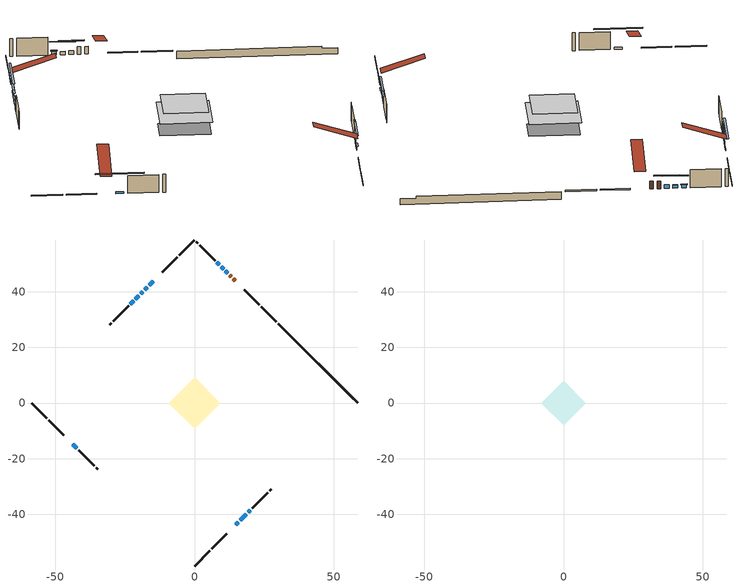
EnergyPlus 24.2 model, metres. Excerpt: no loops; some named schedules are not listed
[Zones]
conditioned space
 floor adiabatic (AdiabaticFloorConstruction): -9.27,0 0,9.27 9.27,0 0,-9.27 z2.74
 floor foundation (Slab1 construction): -7.11,1.94 -1.94,7.11 7.11,-1.94 1.94,-7.11 z-1.83
 wall outside (RimJoist1 construction): 0,-58.56 5.55,-53.01 / -58.56,0 -53.01,-5.55 / 0,58.56 -5.55,53.01 / 29.46,29.11 23.91,34.65 z0.3:0.6
 wall outside (RimJoist2 construction): 6.21,-52.36 11.54,-47.02 / -52.36,-6.21 -47.02,-11.54 / -6.21,52.36 -11.54,47.02 / 23.25,35.31 17.92,40.65 z0.3:0.6
 wall outside (AdiabaticWallConstruction 1): 14.55,44.01 13.87,44.7 / 13.21,45.35 12.6,45.96 z0.3:2.33
 wall outside (AdiabaticWallConstruction): 11.95,46.61 11.08,47.48 / 14.9,-43.66 15.77,-42.8 / 19.23,-39.33 20.1,-38.46 z0.3:1.32; -14.9,43.66 -16.34,42.22 / -43.66,-14.9 -42.22,-16.34 z0.3:0.81; -17,41.57 -17.86,40.7 z0.3:1.52; -18.51,40.05 -19.31,39.26 z0.3:1.42; -19.96,38.6 -21.26,37.31 / -21.91,36.65 -23.03,35.54 z0.3:2.33; 16.42,-42.14 18.58,-39.98 z0.3:1.82; 10.43,48.13 9.57,49 / 8.91,49.65 8.05,50.52 z0.3:1.16
 wall outside (Wall1 construction): 20.75,-37.81 26.29,-32.27 / -41.57,-17 -36.03,-22.53 / -23.68,34.88 -29.22,29.34 / 7.39,51.17 1.85,56.71 z0.3:5.18
 wall outside (Wall2 construction): 26.95,-31.61 27.49,-31.07 / -35.37,-23.19 -34.83,-23.73 / -29.88,28.68 -30.42,28.14 / 1.2,57.37 0.66,57.91 z0.3:5.18
 wall foundation (FoundationWall1 construction): 30.11,28.45,-1.83 30.11,28.45,0.3 55.72,2.84,0.3 55.72,2.84,-0.21 58.56,0,-0.21 58.56,0,-1.83
 window (WindowConstruction): 11.95,46.62 11.09,47.48 z0.3:1.31
 window (WindowConstruction 9): 14.9,-43.66 15.77,-42.8 z0.3:1.31
 window (WindowConstruction 10): -14.9,43.66 -16.34,42.22 z0.3:0.81
 window (WindowConstruction 11): -43.66,-14.9 -42.22,-16.34 z0.3:0.81
 window (WindowConstruction 1): -17,41.57 -17.86,40.7 z0.3:1.52
 window (WindowConstruction 2): -18.52,40.05 -19.31,39.26 z0.3:1.42
 window (WindowConstruction 3): -19.96,38.6 -21.26,37.31 z0.3:2.33
 window (WindowConstruction 4): 16.42,-42.14 18.58,-39.98 z0.3:1.82
 window (WindowConstruction 5): 10.43,48.13 9.57,49 z0.3:1.16
 window (WindowConstruction 6): 8.91,49.65 8.05,50.52 z0.3:1.16
 window (WindowConstruction 7): -21.91,36.65 -23.03,35.54 z0.3:2.33
 window (WindowConstruction 8): 19.24,-39.33 20.1,-38.47 z0.3:1.31
 door (Door): 14.55,44.01 13.87,44.69 z0.3:2.33
 door (Door 1): 13.21,45.35 12.6,45.96 z0.3:2.33
 ceiling adiabatic (AdiabaticFloorConstruction): 0,-9.27 9.27,0 0,9.27 -9.27,0 z2.74
attic - vented
 floor to conditioned space (Floor1 construction Reversed): -7.99,0 0,7.99 7.99,0 0,-7.99 z5.18
 roof outside (Roof1 construction): 14.25,-44.32,5.18 6.46,-36.53,8.85 4.41,-38.58,8.85 12.2,-46.37,5.18; -44.32,-14.25,5.18 -36.53,-6.46,8.85 -38.58,-4.41,8.85 -46.37,-12.2,5.18; -14.25,44.32,5.18 -6.46,36.53,8.85 -4.41,38.58,8.85 -12.2,46.37,5.18; 15.21,43.35,5.18 7.43,35.57,8.85 9.48,33.52,8.85 17.26,41.3,5.18
shading: 9.22,49.34 13.81,44.75 14.11,45.04 9.51,49.63 z3.95; 15.91,-42.65 14.76,-43.8 15.05,-44.09 16.2,-42.95 z1.52; -19.93,38.63 -11.31,47.25 -11.6,47.54 -20.22,38.92 z5.89; -38.63,-19.93 -47.25,-11.31 -47.54,-11.6 -38.92,-20.22 z5.89; -19.72,38.84 -15.13,43.43 -15.42,43.72 -20.02,39.13 z4.16; -21.17,37.39 -16.65,41.91 -16.94,42.21 -21.46,37.68 z4.06; -21.4,37.16 -19.82,38.74 -20.11,39.03 -21.69,37.46 z2.53; 20.44,-38.12 14.56,-44.01 14.85,-44.3 20.74,-38.41 z4.46; 7.7,50.86 12.3,46.27 12.59,46.56 7.99,51.15 z3.8; 7.91,50.66 9.05,49.51 9.34,49.8 8.2,50.95 z1.36; -23.17,35.39 -21.77,36.79 -22.06,37.08 -23.46,35.68 z2.53; 21.96,-36.6 17.37,-41.19 17.66,-41.49 22.25,-36.89 z3.95
[Building]
Building 1: Terrain=Suburbs
[Site:Location]
Edmonton Intl AP_AB: Latitude {deg}=53.31; Longitude {deg}=-113.58; Time Zone {hr}=-7; Elevation {m}=723; Keep Site Location Information=Yes
[Site:GroundTemperature:Shallow]
-1.56185, -3.61833, -3.78302, -2.80711, 1.11059, 5.01004, 8.39065, 10.5322, 10.7141, 8.97234, 5.67794, 1.89811
[Site:WaterMainsTemperature]
Calculation Method=Schedule; Temperature Schedule=mains temperature schedule
[Material] Roughness=Rough; Thermal Absorptance=0.9
Name | Thickness {m} | Conductivity {W/m-K} | Density {kg/m3} | Specific Heat {J/kg-K} | Solar Absorptance | Visible Absorptance
asphalt or fiberglass shingles | 0.00635 | 0.162714 | 1121.4 | 1465.45 | 0.4 | 0.4
ceiling loosefill ins | 0.169333 | 0.0480833 | 16.02 | 1046.75 | 0.7 | 0.7
ceiling stud and cavity | 0.1397 | 0.505323 | 65.682 | 1177.47 | 0.7 | 0.7
concrete 4.0 in. | 0.1016 | 1.803125 | 2242.8 | 837.4 | 0.7 | 0.7
concrete 8.0 in. | 0.2032 | 1.803125 | 2242.8 | 837.4 | 0.7 | 0.7
door material | 0.04445 | 0.188738 | 512.64 | 1214.23 | 0.7 | 0.7
door material 1 | 0.04445 | 0.053851 | 512.64 | 1214.23 | 0.7 | 0.7
exterior vertical ins | 0.00222023 | 0.029427 | 32.04 | 1214.23 | 0.7 | 0.7
floor covering | 0.0127 | 0.0433444 | 54.468 | 1339.84 | 0.6 | 0.6
floor rigid ins; wall rigid ins | 0.512978 | 0.029427 | 32.04 | 1214.23 | 0.7 | 0.7
floor stud and cavity | 0.1397 | 1.75129 | 37.0049 | 1207.88 | 0.7 | 0.7
furniture material conditioned space 1 | 0.1524 | 0.115458 | 640.8 | 1214.23 | 0.6 | 0.6
gypsum board | 0.0127 | 0.160291 | 801 | 837.4 | 0.6 | 0.6
gypsum board 1 | 0.0127 | 0.160291 | 801 | 837.4 | 0.7 | 0.7
osb sheathing 0.5 in. | 0.0127 | 0.115458 | 512.64 | 1214.23 | 0.7 | 0.7
osb sheathing 0.75 in. | 0.01905 | 0.115458 | 512.64 | 1214.23 | 0.7 | 0.7
osb sheathing 2.0 in. | 0.0508 | 0.115458 | 512.64 | 1214.23 | 0.7 | 0.7
rim joist rigid ins | 0.051816 | 0.029427 | 32.04 | 1214.23 | 0.7 | 0.7
rim joist stud and cavity | 0.0508 | 0.0296634 | 125.044 | 1163.47 | 0.6 | 0.6
rim joist stud and cavity 1 | 0.0508 | 0.0413573 | 125.044 | 1163.47 | 0.6 | 0.6
wall stud and cavity | 0.1397 | 0.0938917 | 139.0536 | 1170.24 | 0.7 | 0.7
wall stud and cavity 1 | 0.1397 | 0.113829 | 139.0536 | 1170.24 | 0.7 | 0.7
wall stud and cavity 2 | 0.0889 | 0.380278 | 52.3479 | 1209.89 | 0.7 | 0.7
wall stud and cavity 3 | 0.0889 | 0.391764 | 83.0341 | 1211.67 | 0.7 | 0.7
wood siding | 0.0254 | 0.102417 | 544.68 | 1172.36 | 0.4 | 0.4
wood siding 1; wood siding 2; wood siding 3 | 0.0254 | 0.102417 | 544.68 | 1172.36 | 0.7 | 0.7
[WindowMaterial:SimpleGlazingSystem]
Name | U-Factor {W/m2-K} | Solar Heat Gain Coefficient
WindowMaterial | 3.2745 | 0.59
WindowMaterial 1 | 2.02761 | 0.44
WindowMaterial 2 | 2.05316 | 0.43
WindowMaterial 3 | 2.97584 | 0.59
WindowMaterial 4 | 3.296079 | 0.7
WindowMaterial 5 | 3.28302 | 0.54
WindowMaterial 6 | 2.983789 | 0.58
WindowMaterial 7 | 3.28699 | 0.55
WindowMaterial 8 | 3.30232 | 0.66
WindowMaterial 9 | 5.10679 | 0.5
[Construction]
AdiabaticFloorConstruction: floor stud and cavity, floor rigid ins, osb sheathing 0.75 in., floor covering
AdiabaticWallConstruction: wood siding 2, wall rigid ins, wall stud and cavity 2, gypsum board
AdiabaticWallConstruction 1: wood siding 3, wall rigid ins, wall stud and cavity 2, gypsum board
Door: door material
Door 1: door material 1
Floor1 construction Reversed: gypsum board, ceiling stud and cavity, ceiling loosefill ins
FoundationWall1 construction: concrete 8.0 in., gypsum board 1
furniture construction conditioned space 1: furniture material conditioned space 1
PartitionWallConstruction: gypsum board, wall stud and cavity 3, gypsum board
RimJoist1 construction: wood siding 1, osb sheathing 2.0 in., rim joist stud and cavity
RimJoist2 construction: wood siding 1, rim joist rigid ins, osb sheathing 2.0 in., rim joist stud and cavity 1
Roof1 construction: asphalt or fiberglass shingles
Slab1 construction: concrete 4.0 in.
Wall1 construction: wood siding, osb sheathing 0.5 in., wall stud and cavity, gypsum board
Wall2 construction: wood siding, osb sheathing 0.5 in., wall stud and cavity 1, gypsum board
WindowConstruction: WindowMaterial
WindowConstruction 1: WindowMaterial 1
WindowConstruction 10; WindowConstruction 11: WindowMaterial 9
WindowConstruction 2: WindowMaterial 2
WindowConstruction 3: WindowMaterial 3
WindowConstruction 4: WindowMaterial 4
WindowConstruction 5; WindowConstruction 6: WindowMaterial 5
WindowConstruction 7: WindowMaterial 6
WindowConstruction 8: WindowMaterial 7
WindowConstruction 9: WindowMaterial 8
[Zone] Multiplier=1; Part of Total Floor Area=Yes
Name | Volume {m3}
attic - vented | 76.0563
conditioned space | 663.2
[Space]
Name | Zone | Volume {m3}
attic - vented 1 | attic - vented | 76.0563
conditioned space 1 | conditioned space | 663.2
[ZoneInfiltration:EffectiveLeakageArea]
infil attic - vented 1: Zone or Space=attic - vented 1; Schedule=Always On Discrete; Effective Air Leakage Area {cm2}=4441.74; Stack Coefficient=0.000255128; Wind Coefficient=1.07919e-05
[ZoneMixing]
whole house fan mix: Zone or Space=attic - vented; Schedule=Always On Continuous; Design Flow Rate Calculation Method=Flow/Zone; Design Flow Rate {m3/s}=0; Source Zone or Space=conditioned space
[SurfaceProperty:ExposedFoundationPerimeter]
Slab1: Exposed Perimeter Calculation Method=TotalExposedPerimeter; Total Exposed Perimeter {m}=40.233
[InternalMass] Zone or ZoneList=conditioned space; Space or SpaceList=conditioned space 1
Name | Construction | Surface Area {m2}
furniture mass conditioned space 1 | furniture construction conditioned space 1 | 106.216
partition wall mass | PartitionWallConstruction | 265.54
[Lights]
interior lighting: Zone or ZoneList or Space or SpaceList=conditioned space 1; Schedule=interior lighting schedule; Design Level Calculation Method=LightingLevel; Lighting Level {W}=343.2; Return Air Fraction=0; Fraction Radiant=0.6; Fraction Visible=0.2; Fraction Replaceable=1
[People]
occupants: Zone or ZoneList or Space or SpaceList=conditioned space 1; Number of People Schedule=occupants schedule; Number of People Calculation Method=People; Number of People=3; Fraction Radiant=0.314171; Sensible Heat Fraction=0.56303; Activity Level Schedule=occupants activity schedule; Carbon Dioxide Generation Rate {m3/s-W}=0; Enable ASHRAE 55 Comfort Warnings=No; Mean Radiant Temperature Calculation Type=EnclosureAveraged
[ElectricEquipment] Zone or ZoneList or Space or SpaceList=conditioned space 1; Design Level Calculation Method=EquipmentLevel
Name | Schedule | Design Level {W} | Fraction Latent | Fraction Radiant | Fraction Lost
clothes dryer | clothes dryer schedule | 140.772 | 0.015 | 0.081 | 0.85
clothes washer | clothes washer schedule | 32.1985 | 0.03 | 0.162 | 0.7
cooking range | cooking range schedule | 215.147 | 0.08 | 0.432 | 0.2
dishwasher | dishwasher schedule | 66.8632 | 0.3 | 0.18 | 0.4
fridge | fridge schedule | 72.9452 | 0 | 0.6 | 0
mech vent bath fan 0 | mech vent bath fan 0 schedule | 50.2 | 0 | 0 | 1
mech vent bath fan 1 | mech vent bath fan 1 schedule | 50.2 | 0 | 0 | 1
mech vent house fan | mech vent house fan schedule | 0 | 0 | 0 | 1
mech vent house fan cfis | mech vent house fan cfis schedule | 0 | 0 | 0 | 0
mech vent range fan 0 | mech vent range fan 0 schedule | 57 | 0 | 0 | 1
misc plug loads | misc plug loads schedule | 494.7 | 0.045 | 0.513 | 0.1
whole house fan | Always On Discrete | 0 | 0 | 0 | 1
[OtherEquipment] Zone or ZoneList or Space or SpaceList=conditioned space 1; Design Level Calculation Method=EquipmentLevel
Name | Fuel Type | Schedule | Design Level {W} | Fraction Latent | Fraction Radiant | Fraction Lost
clothes dryer 1 | Electricity | clothes dryer schedule | 0 | 0.015 | 0.081 | 0.85
cooking range 1 | Electricity | cooking range schedule | 0 | 0.08 | 0.432 | 0.2
general water use latent | None | general water use schedule | 62.594 | 1 | 0 | 0
general water use sensible | None | general water use schedule | -61.6891 | 0 | 0.6 | 0
mech vent house fan latent load | None | Always On Discrete | 0 | 1 | 0 | 0
mech vent house fan sensible load | None | Always On Discrete | 0 | 0 | 0 | 0
water heater energy adjustment1; water heater energy adjustment2 | NaturalGas | Always On Discrete | 0.01 | 0 | 0 | 1
[ZoneInfiltration:DesignFlowRate] Zone or ZoneList or Space or SpaceList=conditioned space 1; Schedule=Always On Discrete; Design Flow Rate Calculation Method=Flow/Zone; Design Flow Rate {m3/s}=0
infil flow; natural vent flow; whole house fan flow
[Foundation:Kiva]
Foundation Kiva 1: Initial Indoor Air Temperature {C}=18; Wall Height Above Grade {m}=0.300015; Wall Depth Below Slab {m}=0.2032; Custom Block Material Name 1=exterior vertical ins; Custom Block Depth 1 {m}=2.13; Custom Block X Position 1 {m}=0.2159; Custom Block Z Position 1 {m}=0
[Foundation:Kiva:Settings]
Soil Conductivity {W/m-K}=0.849921; Soil Density {kg/m3}=1842.3; Soil Specific Heat {J/kg-K}=418.7; Ground Solar Absorptivity=0.9; Ground Thermal Absorptivity=0.9; Ground Surface Roughness {m}=0.03; Far-Field Width {m}=40; Deep-Ground Boundary Condition=ZeroFlux; Deep-Ground Depth {m}=40; Minimum Cell Dimension {m}=0.2; Maximum Cell Growth Coefficient=3; Simulation Timestep=Timestep
[Exterior:Lights]
exterior lighting: Schedule=exterior lighting schedule; Design Level {W}=75.6
[Schedule:Constant]
Name | Hourly Value
Always On Continuous; mech vent house fan schedule; mech vent house fan cfis schedule; Always On Discrete | 1
occupants activity schedule | 117.228
fridge schedule | 0
[Schedule:Week:Daily]
interior lighting schedule Week Rule - Jan1-Jan27: interior lighting schedule day, interior lighting schedule day, interior lighting schedule day, interior lighting schedule day, interior lighting schedule day, interior lighting schedule day, interior lighting schedule day, interior lighting schedule default day, interior lighting schedule default day, interior lighting schedule default day, interior lighting schedule default day, interior lighting schedule default day
interior lighting schedule Week Rule - Jan28-Feb3: interior lighting schedule day, interior lighting schedule day, interior lighting schedule day, interior lighting schedule day, interior lighting schedule day 1, interior lighting schedule day 1, interior lighting schedule day 1, interior lighting schedule default day, interior lighting schedule default day, interior lighting schedule default day, interior lighting schedule default day, interior lighting schedule default day
interior lighting schedule Week Rule - Feb4-Feb24: interior lighting schedule day 1, interior lighting schedule day 1, interior lighting schedule day 1, interior lighting schedule day 1, interior lighting schedule day 1, interior lighting schedule day 1, interior lighting schedule day 1, interior lighting schedule default day, interior lighting schedule default day, interior lighting schedule default day, interior lighting schedule default day, interior lighting schedule default day
interior lighting schedule Week Rule - Feb25-Mar3: interior lighting schedule day 1, interior lighting schedule day 1, interior lighting schedule day 1, interior lighting schedule day 1, interior lighting schedule day 2, interior lighting schedule day 2, interior lighting schedule day 2, interior lighting schedule default day, interior lighting schedule default day, interior lighting schedule default day, interior lighting schedule default day, interior lighting schedule default day
interior lighting schedule Week Rule - Mar4-Mar31: interior lighting schedule day 2, interior lighting schedule day 2, interior lighting schedule day 2, interior lighting schedule day 2, interior lighting schedule day 2, interior lighting schedule day 2, interior lighting schedule day 2, interior lighting schedule default day, interior lighting schedule default day, interior lighting schedule default day, interior lighting schedule default day, interior lighting schedule default day
interior lighting schedule Week Rule - Apr1-Apr28: interior lighting schedule day 3, interior lighting schedule day 3, interior lighting schedule day 3, interior lighting schedule day 3, interior lighting schedule day 3, interior lighting schedule day 3, interior lighting schedule day 3, interior lighting schedule default day, interior lighting schedule default day, interior lighting schedule default day, interior lighting schedule default day, interior lighting schedule default day
interior lighting schedule Week Rule - Apr29-May5: interior lighting schedule day 3, interior lighting schedule day 3, interior lighting schedule day 4, interior lighting schedule day 4, interior lighting schedule day 4, interior lighting schedule day 4, interior lighting schedule day 4, interior lighting schedule default day, interior lighting schedule default day, interior lighting schedule default day, interior lighting schedule default day, interior lighting schedule default day
interior lighting schedule Week Rule - May6-May26: interior lighting schedule day 4, interior lighting schedule day 4, interior lighting schedule day 4, interior lighting schedule day 4, interior lighting schedule day 4, interior lighting schedule day 4, interior lighting schedule day 4, interior lighting schedule default day, interior lighting schedule default day, interior lighting schedule default day, interior lighting schedule default day, interior lighting schedule default day
interior lighting schedule Week Rule - May27-Jun2: interior lighting schedule day 4, interior lighting schedule day 4, interior lighting schedule day 4, interior lighting schedule day 4, interior lighting schedule day 4, interior lighting schedule day 5, interior lighting schedule day 5, interior lighting schedule default day, interior lighting schedule default day, interior lighting schedule default day, interior lighting schedule default day, interior lighting schedule default day
interior lighting schedule Week Rule - Jun3-Jun30: interior lighting schedule day 5, interior lighting schedule day 5, interior lighting schedule day 5, interior lighting schedule day 5, interior lighting schedule day 5, interior lighting schedule day 5, interior lighting schedule day 5, interior lighting schedule default day, interior lighting schedule default day, interior lighting schedule default day, interior lighting schedule default day, interior lighting schedule default day
interior lighting schedule Week Rule - Jul1-Jul28: interior lighting schedule day 6, interior lighting schedule day 6, interior lighting schedule day 6, interior lighting schedule day 6, interior lighting schedule day 6, interior lighting schedule day 6, interior lighting schedule day 6, interior lighting schedule default day, interior lighting schedule default day, interior lighting schedule default day, interior lighting schedule default day, interior lighting schedule default day
interior lighting schedule Week Rule - Jul29-Aug4: interior lighting schedule day 6, interior lighting schedule day 6, interior lighting schedule day 6, interior lighting schedule day 7, interior lighting schedule day 7, interior lighting schedule day 7, interior lighting schedule day 7, interior lighting schedule default day, interior lighting schedule default day, interior lighting schedule default day, interior lighting schedule default day, interior lighting schedule default day
interior lighting schedule Week Rule - Aug5-Aug25: interior lighting schedule day 7, interior lighting schedule day 7, interior lighting schedule day 7, interior lighting schedule day 7, interior lighting schedule day 7, interior lighting schedule day 7, interior lighting schedule day 7, interior lighting schedule default day, interior lighting schedule default day, interior lighting schedule default day, interior lighting schedule default day, interior lighting schedule default day
interior lighting schedule Week Rule - Aug26-Sep1: interior lighting schedule day 7, interior lighting schedule day 7, interior lighting schedule day 7, interior lighting schedule day 7, interior lighting schedule day 7, interior lighting schedule day 7, interior lighting schedule day 8, interior lighting schedule default day, interior lighting schedule default day, interior lighting schedule default day, interior lighting schedule default day, interior lighting schedule default day
interior lighting schedule Week Rule - Sep2-Sep29: interior lighting schedule day 8, interior lighting schedule day 8, interior lighting schedule day 8, interior lighting schedule day 8, interior lighting schedule day 8, interior lighting schedule day 8, interior lighting schedule day 8, interior lighting schedule default day, interior lighting schedule default day, interior lighting schedule default day, interior lighting schedule default day, interior lighting schedule default day
interior lighting schedule Week Rule - Sep30-Oct6: interior lighting schedule day 8, interior lighting schedule day 9, interior lighting schedule day 9, interior lighting schedule day 9, interior lighting schedule day 9, interior lighting schedule day 9, interior lighting schedule day 9, interior lighting schedule default day, interior lighting schedule default day, interior lighting schedule default day, interior lighting schedule default day, interior lighting schedule default day
interior lighting schedule Week Rule - Oct7-Oct27: interior lighting schedule day 9, interior lighting schedule day 9, interior lighting schedule day 9, interior lighting schedule day 9, interior lighting schedule day 9, interior lighting schedule day 9, interior lighting schedule day 9, interior lighting schedule default day, interior lighting schedule default day, interior lighting schedule default day, interior lighting schedule default day, interior lighting schedule default day
interior lighting schedule Week Rule - Oct28-Nov3: interior lighting schedule day 9, interior lighting schedule day 9, interior lighting schedule day 9, interior lighting schedule day 9, interior lighting schedule day 10, interior lighting schedule day 10, interior lighting schedule day 10, interior lighting schedule default day, interior lighting schedule default day, interior lighting schedule default day, interior lighting schedule default day, interior lighting schedule default day
interior lighting schedule Week Rule - Nov4-Nov24: interior lighting schedule day 10, interior lighting schedule day 10, interior lighting schedule day 10, interior lighting schedule day 10, interior lighting schedule day 10, interior lighting schedule day 10, interior lighting schedule day 10, interior lighting schedule default day, interior lighting schedule default day, interior lighting schedule default day, interior lighting schedule default day, interior lighting schedule default day
interior lighting schedule Week Rule - Nov25-Dec1: interior lighting schedule day 10, interior lighting schedule day 10, interior lighting schedule day 10, interior lighting schedule day 10, interior lighting schedule day 10, interior lighting schedule day 10, interior lighting schedule day 11, interior lighting schedule default day, interior lighting schedule default day, interior lighting schedule default day, interior lighting schedule default day, interior lighting schedule default day
interior lighting schedule Week Rule - Dec2-Dec31: interior lighting schedule day 11, interior lighting schedule day 11, interior lighting schedule day 11, interior lighting schedule day 11, interior lighting schedule day 11, interior lighting schedule day 11, interior lighting schedule day 11, interior lighting schedule default day, interior lighting schedule default day, interior lighting schedule default day, interior lighting schedule default day, interior lighting schedule default day
occupants schedule Week Rule - Jan1-Dec31: occupants schedule day, occupants schedule day, occupants schedule day, occupants schedule day, occupants schedule day, occupants schedule day, occupants schedule day, occupants schedule default day, occupants schedule default day, occupants schedule default day, occupants schedule default day, occupants schedule default day
clothes dryer schedule Week Rule - Jan1-Dec31: clothes dryer schedule day, clothes dryer schedule day, clothes dryer schedule day, clothes dryer schedule day, clothes dryer schedule day, clothes dryer schedule day, clothes dryer schedule day, clothes dryer schedule default day, clothes dryer schedule default day, clothes dryer schedule default day, clothes dryer schedule default day, clothes dryer schedule default day
clothes washer schedule Week Rule - Jan1-Dec31: clothes washer schedule day, clothes washer schedule day, clothes washer schedule day, clothes washer schedule day, clothes washer schedule day, clothes washer schedule day, clothes washer schedule day, clothes washer schedule default day, clothes washer schedule default day, clothes washer schedule default day, clothes washer schedule default day, clothes washer schedule default day
cooking range schedule Week Rule - Jan1-Dec31: cooking range schedule day, cooking range schedule day, cooking range schedule day, cooking range schedule day, cooking range schedule day, cooking range schedule day, cooking range schedule day, cooking range schedule default day, cooking range schedule default day, cooking range schedule default day, cooking range schedule default day, cooking range schedule default day
dishwasher schedule Week Rule - Jan1-Dec31: dishwasher schedule day, dishwasher schedule day, dishwasher schedule day, dishwasher schedule day, dishwasher schedule day, dishwasher schedule day, dishwasher schedule day, dishwasher schedule default day, dishwasher schedule default day, dishwasher schedule default day, dishwasher schedule default day, dishwasher schedule default day
mech vent bath fan 0 schedule Week Rule - Jan1-Dec31: mech vent bath fan 0 schedule day, mech vent bath fan 0 schedule day, mech vent bath fan 0 schedule day, mech vent bath fan 0 schedule day, mech vent bath fan 0 schedule day, mech vent bath fan 0 schedule day, mech vent bath fan 0 schedule day, mech vent bath fan 0 schedule default day, mech vent bath fan 0 schedule default day, mech vent bath fan 0 schedule default day, mech vent bath fan 0 schedule default day, mech vent bath fan 0 schedule default day
mech vent bath fan 1 schedule Week Rule - Jan1-Dec31: mech vent bath fan 1 schedule day, mech vent bath fan 1 schedule day, mech vent bath fan 1 schedule day, mech vent bath fan 1 schedule day, mech vent bath fan 1 schedule day, mech vent bath fan 1 schedule day, mech vent bath fan 1 schedule day, mech vent bath fan 1 schedule default day, mech vent bath fan 1 schedule default day, mech vent bath fan 1 schedule default day, mech vent bath fan 1 schedule default day, mech vent bath fan 1 schedule default day
mech vent range fan 0 schedule Week Rule - Jan1-Dec31: mech vent range fan 0 schedule day, mech vent range fan 0 schedule day, mech vent range fan 0 schedule day, mech vent range fan 0 schedule day, mech vent range fan 0 schedule day, mech vent range fan 0 schedule day, mech vent range fan 0 schedule day, mech vent range fan 0 schedule default day, mech vent range fan 0 schedule default day, mech vent range fan 0 schedule default day, mech vent range fan 0 schedule default day, mech vent range fan 0 schedule default day
misc plug loads schedule Week Rule - Jan1-Dec31: misc plug loads schedule day, misc plug loads schedule day, misc plug loads schedule day, misc plug loads schedule day, misc plug loads schedule day, misc plug loads schedule day, misc plug loads schedule day, misc plug loads schedule default day, misc plug loads schedule default day, misc plug loads schedule default day, misc plug loads schedule default day, misc plug loads schedule default day
general water use schedule Week Rule - Jan1-Dec31: general water use schedule day, general water use schedule day, general water use schedule day, general water use schedule day, general water use schedule day, general water use schedule day, general water use schedule day, general water use schedule default day, general water use schedule default day, general water use schedule default day, general water use schedule default day, general water use schedule default day
exterior lighting schedule Week Rule - Jan1-Jan27: exterior lighting schedule day, exterior lighting schedule day, exterior lighting schedule day, exterior lighting schedule day, exterior lighting schedule day, exterior lighting schedule day, exterior lighting schedule day, exterior lighting schedule default day, exterior lighting schedule default day, exterior lighting schedule default day, exterior lighting schedule default day, exterior lighting schedule default day
exterior lighting schedule Week Rule - Jan28-Feb3: exterior lighting schedule day, exterior lighting schedule day, exterior lighting schedule day, exterior lighting schedule day, exterior lighting schedule day 1, exterior lighting schedule day 1, exterior lighting schedule day 1, exterior lighting schedule default day, exterior lighting schedule default day, exterior lighting schedule default day, exterior lighting schedule default day, exterior lighting schedule default day
exterior lighting schedule Week Rule - Feb4-Feb24: exterior lighting schedule day 1, exterior lighting schedule day 1, exterior lighting schedule day 1, exterior lighting schedule day 1, exterior lighting schedule day 1, exterior lighting schedule day 1, exterior lighting schedule day 1, exterior lighting schedule default day, exterior lighting schedule default day, exterior lighting schedule default day, exterior lighting schedule default day, exterior lighting schedule default day
exterior lighting schedule Week Rule - Feb25-Mar3: exterior lighting schedule day 1, exterior lighting schedule day 1, exterior lighting schedule day 1, exterior lighting schedule day 1, exterior lighting schedule day 2, exterior lighting schedule day 2, exterior lighting schedule day 2, exterior lighting schedule default day, exterior lighting schedule default day, exterior lighting schedule default day, exterior lighting schedule default day, exterior lighting schedule default day
exterior lighting schedule Week Rule - Mar4-Mar31: exterior lighting schedule day 2, exterior lighting schedule day 2, exterior lighting schedule day 2, exterior lighting schedule day 2, exterior lighting schedule day 2, exterior lighting schedule day 2, exterior lighting schedule day 2, exterior lighting schedule default day, exterior lighting schedule default day, exterior lighting schedule default day, exterior lighting schedule default day, exterior lighting schedule default day
exterior lighting schedule Week Rule - Apr1-Apr28: exterior lighting schedule day 3, exterior lighting schedule day 3, exterior lighting schedule day 3, exterior lighting schedule day 3, exterior lighting schedule day 3, exterior lighting schedule day 3, exterior lighting schedule day 3, exterior lighting schedule default day, exterior lighting schedule default day, exterior lighting schedule default day, exterior lighting schedule default day, exterior lighting schedule default day
exterior lighting schedule Week Rule - Apr29-May5: exterior lighting schedule day 3, exterior lighting schedule day 3, exterior lighting schedule day 4, exterior lighting schedule day 4, exterior lighting schedule day 4, exterior lighting schedule day 4, exterior lighting schedule day 4, exterior lighting schedule default day, exterior lighting schedule default day, exterior lighting schedule default day, exterior lighting schedule default day, exterior lighting schedule default day
exterior lighting schedule Week Rule - May6-May26: exterior lighting schedule day 4, exterior lighting schedule day 4, exterior lighting schedule day 4, exterior lighting schedule day 4, exterior lighting schedule day 4, exterior lighting schedule day 4, exterior lighting schedule day 4, exterior lighting schedule default day, exterior lighting schedule default day, exterior lighting schedule default day, exterior lighting schedule default day, exterior lighting schedule default day
exterior lighting schedule Week Rule - May27-Jun2: exterior lighting schedule day 4, exterior lighting schedule day 4, exterior lighting schedule day 4, exterior lighting schedule day 4, exterior lighting schedule day 4, exterior lighting schedule day 5, exterior lighting schedule day 5, exterior lighting schedule default day, exterior lighting schedule default day, exterior lighting schedule default day, exterior lighting schedule default day, exterior lighting schedule default day
exterior lighting schedule Week Rule - Jun3-Jun30: exterior lighting schedule day 5, exterior lighting schedule day 5, exterior lighting schedule day 5, exterior lighting schedule day 5, exterior lighting schedule day 5, exterior lighting schedule day 5, exterior lighting schedule day 5, exterior lighting schedule default day, exterior lighting schedule default day, exterior lighting schedule default day, exterior lighting schedule default day, exterior lighting schedule default day
exterior lighting schedule Week Rule - Jul1-Jul28: exterior lighting schedule day 6, exterior lighting schedule day 6, exterior lighting schedule day 6, exterior lighting schedule day 6, exterior lighting schedule day 6, exterior lighting schedule day 6, exterior lighting schedule day 6, exterior lighting schedule default day, exterior lighting schedule default day, exterior lighting schedule default day, exterior lighting schedule default day, exterior lighting schedule default day
exterior lighting schedule Week Rule - Jul29-Aug4: exterior lighting schedule day 6, exterior lighting schedule day 6, exterior lighting schedule day 6, exterior lighting schedule day 7, exterior lighting schedule day 7, exterior lighting schedule day 7, exterior lighting schedule day 7, exterior lighting schedule default day, exterior lighting schedule default day, exterior lighting schedule default day, exterior lighting schedule default day, exterior lighting schedule default day
exterior lighting schedule Week Rule - Aug5-Aug25: exterior lighting schedule day 7, exterior lighting schedule day 7, exterior lighting schedule day 7, exterior lighting schedule day 7, exterior lighting schedule day 7, exterior lighting schedule day 7, exterior lighting schedule day 7, exterior lighting schedule default day, exterior lighting schedule default day, exterior lighting schedule default day, exterior lighting schedule default day, exterior lighting schedule default day
exterior lighting schedule Week Rule - Aug26-Sep1: exterior lighting schedule day 7, exterior lighting schedule day 7, exterior lighting schedule day 7, exterior lighting schedule day 7, exterior lighting schedule day 7, exterior lighting schedule day 7, exterior lighting schedule day 8, exterior lighting schedule default day, exterior lighting schedule default day, exterior lighting schedule default day, exterior lighting schedule default day, exterior lighting schedule default day
exterior lighting schedule Week Rule - Sep2-Sep29: exterior lighting schedule day 8, exterior lighting schedule day 8, exterior lighting schedule day 8, exterior lighting schedule day 8, exterior lighting schedule day 8, exterior lighting schedule day 8, exterior lighting schedule day 8, exterior lighting schedule default day, exterior lighting schedule default day, exterior lighting schedule default day, exterior lighting schedule default day, exterior lighting schedule default day
exterior lighting schedule Week Rule - Sep30-Oct6: exterior lighting schedule day 8, exterior lighting schedule day 9, exterior lighting schedule day 9, exterior lighting schedule day 9, exterior lighting schedule day 9, exterior lighting schedule day 9, exterior lighting schedule day 9, exterior lighting schedule default day, exterior lighting schedule default day, exterior lighting schedule default day, exterior lighting schedule default day, exterior lighting schedule default day
[Schedule:Year]
interior lighting schedule: interior lighting schedule Week Rule - Jan1-Jan27, 1, 1, 1, 27, interior lighting schedule Week Rule - Jan28-Feb3, 1, 28, 2, 3, interior lighting schedule Week Rule - Feb4-Feb24, 2, 4, 2, 24, interior lighting schedule Week Rule - Feb25-Mar3, 2, 25, 3, 3, interior lighting schedule Week Rule - Mar4-Mar31, 3, 4, 3, 31, interior lighting schedule Week Rule - Apr1-Apr28, 4, 1, 4, 28, interior lighting schedule Week Rule - Apr29-May5, 4, 29, 5, 5, interior lighting schedule Week Rule - May6-May26, 5, 6, 5, 26, interior lighting schedule Week Rule - May27-Jun2, 5, 27, 6, 2, interior lighting schedule Week Rule - Jun3-Jun30, 6, 3, 6, 30, interior lighting schedule Week Rule - Jul1-Jul28, 7, 1, 7, 28, interior lighting schedule Week Rule - Jul29-Aug4, 7, 29, 8, 4, interior lighting schedule Week Rule - Aug5-Aug25, 8, 5, 8, 25, interior lighting schedule Week Rule - Aug26-Sep1, 8, 26, 9, 1, interior lighting schedule Week Rule - Sep2-Sep29, 9, 2, 9, 29, interior lighting schedule Week Rule - Sep30-Oct6, 9, 30, 10, 6, interior lighting schedule Week Rule - Oct7-Oct27, 10, 7, 10, 27, interior lighting schedule Week Rule - Oct28-Nov3, 10, 28, 11, 3, interior lighting schedule Week Rule - Nov4-Nov24, 11, 4, 11, 24, interior lighting schedule Week Rule - Nov25-Dec1, 11, 25, 12, 1, interior lighting schedule Week Rule - Dec2-Dec31, 12, 2, 12, 31
occupants schedule: occupants schedule Week Rule - Jan1-Dec31, 1, 1, 12, 31
clothes dryer schedule: clothes dryer schedule Week Rule - Jan1-Dec31, 1, 1, 12, 31
clothes washer schedule: clothes washer schedule Week Rule - Jan1-Dec31, 1, 1, 12, 31
cooking range schedule: cooking range schedule Week Rule - Jan1-Dec31, 1, 1, 12, 31
dishwasher schedule: dishwasher schedule Week Rule - Jan1-Dec31, 1, 1, 12, 31
mech vent bath fan 0 schedule: mech vent bath fan 0 schedule Week Rule - Jan1-Dec31, 1, 1, 12, 31
mech vent bath fan 1 schedule: mech vent bath fan 1 schedule Week Rule - Jan1-Dec31, 1, 1, 12, 31
mech vent range fan 0 schedule: mech vent range fan 0 schedule Week Rule - Jan1-Dec31, 1, 1, 12, 31
misc plug loads schedule: misc plug loads schedule Week Rule - Jan1-Dec31, 1, 1, 12, 31
general water use schedule: general water use schedule Week Rule - Jan1-Dec31, 1, 1, 12, 31
exterior lighting schedule: exterior lighting schedule Week Rule - Jan1-Jan27, 1, 1, 1, 27, exterior lighting schedule Week Rule - Jan28-Feb3, 1, 28, 2, 3, exterior lighting schedule Week Rule - Feb4-Feb24, 2, 4, 2, 24, exterior lighting schedule Week Rule - Feb25-Mar3, 2, 25, 3, 3, exterior lighting schedule Week Rule - Mar4-Mar31, 3, 4, 3, 31, exterior lighting schedule Week Rule - Apr1-Apr28, 4, 1, 4, 28, exterior lighting schedule Week Rule - Apr29-May5, 4, 29, 5, 5, exterior lighting schedule Week Rule - May6-May26, 5, 6, 5, 26, exterior lighting schedule Week Rule - May27-Jun2, 5, 27, 6, 2, exterior lighting schedule Week Rule - Jun3-Jun30, 6, 3, 6, 30, exterior lighting schedule Week Rule - Jul1-Jul28, 7, 1, 7, 28, exterior lighting schedule Week Rule - Jul29-Aug4, 7, 29, 8, 4, exterior lighting schedule Week Rule - Aug5-Aug25, 8, 5, 8, 25, exterior lighting schedule Week Rule - Aug26-Sep1, 8, 26, 9, 1, exterior lighting schedule Week Rule - Sep2-Sep29, 9, 2, 9, 29, exterior lighting schedule Week Rule - Sep30-Oct6, 9, 30, 10, 6, exterior lighting schedule Week Rule - Oct7-Oct27, 10, 7, 10, 27, exterior lighting schedule Week Rule - Oct28-Nov3, 10, 28, 11, 3, exterior lighting schedule Week Rule - Nov4-Nov24, 11, 4, 11, 24, exterior lighting schedule Week Rule - Nov25-Dec1, 11, 25, 12, 1, exterior lighting schedule Week Rule - Dec2-Dec31, 12, 2, 12, 31
[Schedule:Compact]
mains temperature schedule: Through: 01/01, For: AllDays, Until: 24:00, 3.97167, Through: 01/02, For: AllDays, Until: 24:00, 3.90778, Through: 01/03, For: AllDays, Until: 24:00, 3.84556, Through: 01/04, For: AllDays, Until: 24:00, 3.78389, Through: 01/05, For: AllDays, Until: 24:00, 3.72278, Through: 01/06, For: AllDays, Until: 24:00, 3.66278, Through: 01/07, For: AllDays, Until: 24:00, 3.60389, Through: 01/08, For: AllDays, Until: 24:00, 3.54556, Through: 01/09, For: AllDays, Until: 24:00, 3.48833, Through: 01/10, For: AllDays, Until: 24:00, 3.43167, Through: 01/11, For: AllDays, Until: 24:00, 3.37611, Through: 01/12, For: AllDays, Until: 24:00, 3.32167, Through: 01/13, For: AllDays, Until: 24:00, 3.26833, Through: 01/14, For: AllDays, Until: 24:00, 3.21556, Through: 01/15, For: AllDays, Until: 24:00, 3.16444, Through: 01/16, For: AllDays, Until: 24:00, 3.11389, Through: 01/17, For: AllDays, Until: 24:00, 3.06444, Through: 01/18, For: AllDays, Until: 24:00, 3.01611, Through: 01/19, For: AllDays, Until: 24:00, 2.96889, Through: 01/20, For: AllDays, Until: 24:00, 2.92278, Through: 01/21, For: AllDays, Until: 24:00, 2.87722, Through: 01/22, For: AllDays, Until: 24:00, 2.83333, Through: 01/23, For: AllDays, Until: 24:00, 2.79056, Through: 01/24, For: AllDays, Until: 24:00, 2.74889, Through: 01/25, For: AllDays, Until: 24:00, 2.70833, Through: 01/26, For: AllDays, Until: 24:00, 2.66889, Through: 01/27, For: AllDays, Until: 24:00, 2.63056, Through: 01/28, For: AllDays, Until: 24:00, 2.59333, Through: 01/29, For: AllDays, Until: 24:00, 2.55778, Through: 01/30, For: AllDays, Until: 24:00, 2.52278, Through: 01/31, For: AllDays, Until: 24:00, 2.48944, Through: 02/01, For: AllDays, Until: 24:00, 2.45722, Through: 02/02, For: AllDays, Until: 24:00, 2.42611, Through: 02/03, For: AllDays, Until: 24:00, 2.39667, Through: 02/04, For: AllDays, Until: 24:00, 2.36833, Through: 02/05, For: AllDays, Until: 24:00, 2.34111, Through: 02/06, For: AllDays, Until: 24:00, 2.315, Through: 02/07, For: AllDays, Until: 24:00, 2.29056, Through: 02/08, For: AllDays, Until: 24:00, 2.26722, Through: 02/09, For: AllDays, Until: 24:00, 2.245, Through: 02/10, For: AllDays, Until: 24:00, 2.22444, Through: 02/11, For: AllDays, Until: 24:00, 2.20444, Through: 02/12, For: AllDays, Until: 24:00, 2.18667, Through: 02/13, For: AllDays, Until: 24:00, 2.17, Through: 02/14, For: AllDays, Until: 24:00, 2.15444, Through: 02/15, For: AllDays, Until: 24:00, 2.14, Through: 02/16, For: AllDays, Until: 24:00, 2.12722, Through: 02/17, For: AllDays, Until: 24:00, 2.11556, Through: 02/18, For: AllDays, Until: 24:00, 2.10556, Through: 02/19, For: AllDays, Until: 24:00, 2.09667, Through: 02/20, For: AllDays, Until: 24:00, 2.08889, Through: 02/21, For: AllDays, Until: 24:00, 2.08278, Through: 02/22, For: AllDays, Until: 24:00, 2.07833, Through: 02/23, For: AllDays, Until: 24:00, 2.07444, Through: 02/24, For: AllDays, Until: 24:00, 2.07278, Through: 02/25, For: AllDays, Until: 24:00, 2.07167, Through: 02/26, For: AllDays, Until: 24:00, 2.07222, Through: 02/27, For: AllDays, Until: 24:00, 2.07444, Through: 02/28, For: AllDays, Until: 24:00, 2.07778, Through: 03/01, For: AllDays, Until: 24:00, 2.08222, Through: 03/02, For: AllDays, Until: 24:00, 2.08833, Through: 03/03, For: AllDays, Until: 24:00, 2.09556, Through: 03/04, For: AllDays, Until: 24:00, 2.10444, Through: 03/05, For: AllDays, Until: 24:00, 2.11444, Through: 03/06, For: AllDays, Until: 24:00, 2.12556, Through: 03/07, For: AllDays, Until: 24:00, 2.13833, Through: 03/08, For: AllDays, Until: 24:00, 2.15278, Through: 03/09, For: AllDays, Until: 24:00, 2.16778, Through: 03/10, For: AllDays, Until: 24:00, 2.18444, Through: 03/11, For: AllDays, Until: 24:00, 2.20278, Through: 03/12, For: AllDays, Until: 24:00, 2.22167, Through: 03/13, For: AllDays, Until: 24:00, 2.24278, Through: 03/14, For: AllDays, Until: 24:00, 2.26444, Through: 03/15, For: AllDays, Until: 24:00, 2.28778, Through: 03/16, For: AllDays, Until: 24:00, 2.31222, Through: 03/17, For: AllDays, Until: 24:00, 2.33778, Through: 03/18, For: AllDays, Until: 24:00, 2.365, Through: 03/19, For: AllDays, Until: 24:00, 2.39333, Through: 03/20, For: AllDays, Until: 24:00, 2.42278, Through: 03/21, For: AllDays, Until: 24:00, 2.45389, Through: 03/22, For: AllDays, Until: 24:00, 2.48611, Through: 03/23, For: AllDays, Until: 24:00, 2.51889, Through: 03/24, For: AllDays, Until: 24:00, 2.55389, Through: 03/25, For: AllDays, Until: 24:00, 2.58944, Through: 03/26, For: AllDays, Until: 24:00, 2.62611, Through: 03/27, For: AllDays, Until: 24:00, 2.66444, Through: 03/28, For: AllDays, Until: 24:00, 2.70389, Through: 03/29, For: AllDays, Until: 24:00, 2.74389, Through: 03/30, For: AllDays, Until: 24:00, 2.78556, Through: 03/31, For: AllDays, Until: 24:00, 2.82833, Through: 04/01, For: AllDays, Until: 24:00, 2.87222, Through: 04/02, For: AllDays, Until: 24:00, 2.91722, Through: 04/03, For: AllDays, Until: 24:00, 2.96333, Through: 04/04, For: AllDays, Until: 24:00, 3.01056, Through: 04/05, For: AllDays, Until: 24:00, 3.05889, Through: 04/06, For: AllDays, Until: 24:00, 3.10833, Through: 04/07, For: AllDays, Until: 24:00, 3.15833, Through: 04/08, For: AllDays, Until: 24:00, 3.21, Through: 04/09, For: AllDays, Until: 24:00, 3.26222, Through: 04/10, For: AllDays, Until: 24:00, 3.31556, Through: 04/11, For: AllDays, Until: 24:00, 3.37, Through: 04/12, For: AllDays, Until: 24:00, 3.42556, Through: 04/13, For: AllDays, Until: 24:00, 3.48167, Through: 04/14, For: AllDays, Until: 24:00, 3.53889, Through: 04/15, For: AllDays, Until: 24:00, 3.59722, Through: 04/16, For: AllDays, Until: 24:00, 3.65611, Through: 04/17, For: AllDays, Until: 24:00, 3.71611, Through: 04/18, For: AllDays, Until: 24:00, 3.77667, Through: 04/19, For: AllDays, Until: 24:00, 3.83833, Through: 04/20, For: AllDays, Until: 24:00, 3.90111, Through: 04/21, For: AllDays, Until: 24:00, 3.96444, Through: 04/22, For: AllDays, Until: 24:00, 4.02833, Through: 04/23, For: AllDays, Until: 24:00, 4.09333, Through: 04/24, For: AllDays, Until: 24:00, 4.15889, Through: 04/25, For: AllDays, Until: 24:00, 4.225, Through: 04/26, For: AllDays, Until: 24:00, 4.29222, Through: 04/27, For: AllDays, Until: 24:00, 4.36, Through: 04/28, For: AllDays, Until: 24:00, 4.42833, Through: 04/29, For: AllDays, Until: 24:00, 4.49722, Through: 04/30, For: AllDays, Until: 24:00, 4.56667, Through: 05/01, For: AllDays, Until: 24:00, 4.63722, Through: 05/02, For: AllDays, Until: 24:00, 4.70833, Through: 05/03, For: AllDays, Until: 24:00, 4.77944, Through: 05/04, For: AllDays, Until: 24:00, 4.85167, Through: 05/05, For: AllDays, Until: 24:00, 4.92389, Through: 05/06, For: AllDays, Until: 24:00, 4.99722, Through: 05/07, For: AllDays, Until: 24:00, 5.07056, Through: 05/08, For: AllDays, Until: 24:00, 5.145, Through: 05/09, For: AllDays, Until: 24:00, 5.21944, Through: 05/10, For: AllDays, Until: 24:00, 5.29389, Through: 05/11, For: AllDays, Until: 24:00, 5.36944, Through: 05/12, For: AllDays, Until: 24:00, 5.445, Through: 05/13, For: AllDays, Until: 24:00, 5.52111, Through: 05/14, For: AllDays, Until: 24:00, 5.59722, Through: 05/15, For: AllDays, Until: 24:00, 5.67389, Through: 05/16, For: AllDays, Until: 24:00, 5.75056, Through: 05/17, For: AllDays, Until: 24:00, 5.82778, Through: 05/18, For: AllDays, Until: 24:00, 5.90556, Through: 05/19, For: AllDays, Until: 24:00, 5.98278, Through: 05/20, For: AllDays, Until: 24:00, 6.06056, Through: 05/21, For: AllDays, Until: 24:00, 6.13889, Through: 05/22, For: AllDays, Until: 24:00, 6.21667, Through: 05/23, For: AllDays, Until: 24:00, 6.295, Through: 05/24, For: AllDays, Until: 24:00, 6.37333, Through: 05/25, For: AllDays, Until: 24:00, 6.45222, Through: 05/26, For: AllDays, Until: 24:00, 6.53056, Through: 05/27, For: AllDays, Until: 24:00, 6.60889, Through: 05/28, For: AllDays, Until: 24:00, 6.68778, Through: 05/29, For: AllDays, Until: 24:00, 6.76611, Through: 05/30, For: AllDays, Until: 24:00, 6.84444, Through: 05/31, For: AllDays, Until: 24:00, 6.92278, Through: 06/01, For: AllDays, Until: 24:00, 7.00111, Through: 06/02, For: AllDays, Until: 24:00, 7.07944, Through: 06/03, For: AllDays, Until: 24:00, 7.15778, Through: 06/04, For: AllDays, Until: 24:00, 7.23556, Through: 06/05, For: AllDays, Until: 24:00, 7.31333, Through: 06/06, For: AllDays, Until: 24:00, 7.39056, Through: 06/07, For: AllDays, Until: 24:00, 7.46833, Through: 06/08, For: AllDays, Until: 24:00, 7.545, Through: 06/09, For: AllDays, Until: 24:00, 7.62222, Through: 06/10, For: AllDays, Until: 24:00, 7.69833, Through: 06/11, For: AllDays, Until: 24:00, 7.775, Through: 06/12, For: AllDays, Until: 24:00, 7.85056, Through: 06/13, For: AllDays, Until: 24:00, 7.92611, Through: 06/14, For: AllDays, Until: 24:00, 8.00111, Through: 06/15, For: AllDays, Until: 24:00, 8.07611, Through: 06/16, For: AllDays, Until: 24:00, 8.15056, Through: 06/17, For: AllDays, Until: 24:00, 8.22389, Through: 06/18, For: AllDays, Until: 24:00, 8.29778, Through: 06/19, For: AllDays, Until: 24:00, 8.37056, Through: 06/20, For: AllDays, Until: 24:00, 8.44278, Through: 06/21, For: AllDays, Until: 24:00, 8.51444, Through: 06/22, For: AllDays, Until: 24:00, 8.58611, Through: 06/23, For: AllDays, Until: 24:00, 8.65667, Through: 06/24, For: AllDays, Until: 24:00, 8.72667, Through: 06/25, For: AllDays, Until: 24:00, 8.79611, Through: 06/26, For: AllDays, Until: 24:00, 8.865, Through: 06/27, For: AllDays, Until: 24:00, 8.93333, Through: 06/28, For: AllDays, Until: 24:00, 9.00056, Through: 06/29, For: AllDays, Until: 24:00, 9.06778, Through: 06/30, For: AllDays, Until: 24:00, 9.13333, Through: 07/01, For: AllDays, Until: 24:00, 9.19889, Through: 07/02, For: AllDays, Until: 24:00, 9.26333, Through: 07/03, For: AllDays, Until: 24:00, 9.32722, Through: 07/04, For: AllDays, Until: 24:00, 9.39056, Through: 07/05, For: AllDays, Until: 24:00, 9.45278, Through: 07/06, For: AllDays, Until: 24:00, 9.51389, Through: 07/07, For: AllDays, Until: 24:00, 9.57444, Through: 07/08, For: AllDays, Until: 24:00, 9.63389, Through: 07/09, For: AllDays, Until: 24:00, 9.69278, Through: 07/10, For: AllDays, Until: 24:00, 9.75056, Through: 07/11, For: AllDays, Until: 24:00, 9.80778, Through: 07/12, For: AllDays, Until: 24:00, 9.86333, Through: 07/13, For: AllDays, Until: 24:00, 9.91833, Through: 07/14, For: AllDays, Until: 24:00, 9.97278, Through: 07/15, For: AllDays, Until: 24:00, 10.0256, Through: 07/16, For: AllDays, Until: 24:00, 10.0778, Through: 07/17, For: AllDays, Until: 24:00, 10.1289, Through: 07/18, For: AllDays, Until: 24:00, 10.1789, Through: 07/19, For: AllDays, Until: 24:00, 10.2278, Through: 07/20, For: AllDays, Until: 24:00, 10.2756, Through: 07/21, For: AllDays, Until: 24:00, 10.3222, Through: 07/22, For: AllDays, Until: 24:00, 10.3683, Through: 07/23, For: AllDays, Until: 24:00, 10.4128, Through: 07/24, For: AllDays, Until: 24:00, 10.4561, Through: 07/25, For: AllDays, Until: 24:00, 10.4989, Through: 07/26, For: AllDays, Until: 24:00, 10.54, Through: 07/27, For: AllDays, Until: 24:00, 10.58, Through: 07/28, For: AllDays, Until: 24:00, 10.6189, Through: 07/29, For: AllDays, Until: 24:00, 10.6567, Through: 07/30, For: AllDays, Until: 24:00, 10.6928, Through: 07/31, For: AllDays, Until: 24:00, 10.7283, Through: 08/01, For: AllDays, Until: 24:00, 10.7622, Through: 08/02, For: AllDays, Until: 24:00, 10.7956, Through: 08/03, For: AllDays, Until: 24:00, 10.8272, Through: 08/04, For: AllDays, Until: 24:00, 10.8572, Through: 08/05, For: AllDays, Until: 24:00, 10.8867, Through: 08/06, For: AllDays, Until: 24:00, 10.9144, Through: 08/07, For: AllDays, Until: 24:00, 10.9411, Through: 08/08, For: AllDays, Until: 24:00, 10.9667, Through: 08/09, For: AllDays, Until: 24:00, 10.9906, Through: 08/10, For: AllDays, Until: 24:00, 11.0133, Through: 08/11, For: AllDays, Until: 24:00, 11.035, Through: 08/12, For: AllDays, Until: 24:00, 11.055, Through: 08/13, For: AllDays, Until: 24:00, 11.0739, Through: 08/14, For: AllDays, Until: 24:00, 11.0917, Through: 08/15, For: AllDays, Until: 24:00, 11.1078, Through: 08/16, For: AllDays, Until: 24:00, 11.1228, Through: 08/17, For: AllDays, Until: 24:00, 11.1361, Through: 08/18, For: AllDays, Until: 24:00, 11.1483, Through: 08/19, For: AllDays, Until: 24:00, 11.1594, Through: 08/20, For: AllDays, Until: 24:00, 11.1689, Through: 08/21, For: AllDays, Until: 24:00, 11.1772, Through: 08/22, For: AllDays, Until: 24:00, 11.1844, Through: 08/23, For: AllDays, Until: 24:00, 11.19, Through: 08/24, For: AllDays, Until: 24:00, 11.1939, Through: 08/25, For: AllDays, Until: 24:00, 11.1967, Through: 08/26, For: AllDays, Until: 24:00, 11.1983, Through: 08/27, For: AllDays, Until: 24:00, 11.1983, Through: 08/28, For: AllDays, Until: 24:00, 11.1972, Through: 08/29, For: AllDays, Until: 24:00, 11.195, Through: 08/30, For: AllDays, Until: 24:00, 11.1911, Through: 08/31, For: AllDays, Until: 24:00, 11.1856, Through: 09/01, For: AllDays, Until: 24:00, 11.1789, Through: 09/02, For: AllDays, Until: 24:00, 11.1711, Through: 09/03, For: AllDays, Until: 24:00, 11.1617, Through: 09/04, For: AllDays, Until: 24:00, 11.1511, Through: 09/05, For: AllDays, Until: 24:00, 11.1394, Through: 09/06, For: AllDays, Until: 24:00, 11.1261, Through: 09/07, For: AllDays, Until: 24:00, 11.1111, Through: 09/08, For: AllDays, Until: 24:00, 11.0956, Through: 09/09, For: AllDays, Until: 24:00, 11.0778, Through: 09/10, For: AllDays, Until: 24:00, 11.0594, Through: 09/11, For: AllDays, Until: 24:00, 11.0394, Through: 09/12, For: AllDays, Until: 24:00, 11.0183, Through: 09/13, For: AllDays, Until: 24:00, 10.9961, Through: 09/14, For: AllDays, Until: 24:00, 10.9722, Through: 09/15, For: AllDays, Until: 24:00, 10.9472, Through: 09/16, For: AllDays, Until: 24:00, 10.9206, Through: 09/17, For: AllDays, Until: 24:00, 10.8928, Through: 09/18, For: AllDays, Until: 24:00, 10.8639, Through: 09/19, For: AllDays, Until: 24:00, 10.8339, Through: 09/20, For: AllDays, Until: 24:00, 10.8028, Through: 09/21, For: AllDays, Until: 24:00, 10.77, Through: 09/22, For: AllDays, Until: 24:00, 10.7361, Through: 09/23, For: AllDays, Until: 24:00, 10.7011, Through: 09/24, For: AllDays, Until: 24:00, 10.665, Through: 09/25, For: AllDays, Until: 24:00, 10.6272, Through: 09/26, For: AllDays, Until: 24:00, 10.5889, Through: 09/27, For: AllDays, Until: 24:00, 10.5489, Through: 09/28, For: AllDays, Until: 24:00, 10.5078, Through: 09/29, For: AllDays, Until: 24:00, 10.4661, Through: 09/30, For: AllDays, Until: 24:00, 10.4228, Through: 10/01, For: AllDays, Until: 24:00, 10.3783, Through: 10/02, For: AllDays, Until: 24:00, 10.3328, Through: 10/03, For: AllDays, Until: 24:00, 10.2861, Through: 10/04, For: AllDays, Until: 24:00, 10.2383, Through: 10/05, For: AllDays, Until: 24:00, 10.19, Through: 10/06, For: AllDays, Until: 24:00, 10.14, Through: 10/07, For: AllDays, Until: 24:00, 10.0894, Through: 10/08, For: AllDays, Until: 24:00, 10.0372, Through: 10/09, For: AllDays, Until: 24:00, 9.98444, Through: 10/10, For: AllDays, Until: 24:00, 9.93056, Through: 10/11, For: AllDays, Until: 24:00, 9.87611, Through: 10/12, For: AllDays, Until: 24:00, 9.82, Through: 10/13, For: AllDays, Until: 24:00, 9.76333, Through: 10/14, For: AllDays, Until: 24:00, 9.70611, Through: 10/15, For: AllDays, Until: 24:00, 9.64722, Through: 10/16, For: AllDays, Until: 24:00, 9.58778, Through: 10/17, For: AllDays, Until: 24:00, 9.52778, Through: 10/18, For: AllDays, Until: 24:00, 9.46667, Through: 10/19, For: AllDays, Until: 24:00, 9.40444, Through: 10/20, For: AllDays, Until: 24:00, 9.34167, Through: 10/21, For: AllDays, Until: 24:00, 9.27778, Through: 10/22, For: AllDays, Until: 24:00, 9.21333, Through: 10/23, For: AllDays, Until: 24:00, 9.14833, Through: 10/24, For: AllDays, Until: 24:00, 9.08222, Through: 10/25, For: AllDays, Until: 24:00, 9.01556, Through: 10/26, For: AllDays, Until: 24:00, 8.94833, Through: 10/27, For: AllDays, Until: 24:00, 8.88056, Through: 10/28, For: AllDays, Until: 24:00, 8.81167, Through: 10/29, For: AllDays, Until: 24:00, 8.74222, Through: 10/30, For: AllDays, Until: 24:00, 8.67222, Through: 10/31, For: AllDays, Until: 24:00, 8.60167, Through: 11/01, For: AllDays, Until: 24:00, 8.53056, Through: 11/02, For: AllDays, Until: 24:00, 8.45889, Through: 11/03, For: AllDays, Until: 24:00, 8.38667, Through: 11/04, For: AllDays, Until: 24:00, 8.31389, Through: 11/05, For: AllDays, Until: 24:00, 8.24056, Through: 11/06, For: AllDays, Until: 24:00, 8.16667, Through: 11/07, For: AllDays, Until: 24:00, 8.09278, Through: 11/08, For: AllDays, Until: 24:00, 8.01833, Through: 11/09, For: AllDays, Until: 24:00, 7.94278, Through: 11/10, For: AllDays, Until: 24:00, 7.86778, Through: 11/11, For: AllDays, Until: 24:00, 7.79167, Through: 11/12, For: AllDays, Until: 24:00, 7.71556, Through: 11/13, For: AllDays, Until: 24:00, 7.63944, Through: 11/14, For: AllDays, Until: 24:00, 7.56222, Through: 11/15, For: AllDays, Until: 24:00, 7.48556, Through: 11/16, For: AllDays, Until: 24:00, 7.40833, Through: 11/17, For: AllDays, Until: 24:00, 7.33056, Through: 11/18, For: AllDays, Until: 24:00, 7.25278, Through: 11/19, For: AllDays, Until: 24:00, 7.175, Through: 11/20, For: AllDays, Until: 24:00, 7.09722, Through: 11/21, For: AllDays, Until: 24:00, 7.01889, Through: 11/22, For: AllDays, Until: 24:00, 6.94056, Through: 11/23, For: AllDays, Until: 24:00, 6.86222, Through: 11/24, For: AllDays, Until: 24:00, 6.78389, Through: 11/25, For: AllDays, Until: 24:00, 6.705, Through: 11/26, For: AllDays, Until: 24:00, 6.62667, Through: 11/27, For: AllDays, Until: 24:00, 6.54833, Through: 11/28, For: AllDays, Until: 24:00, 6.46944, Through: 11/29, For: AllDays, Until: 24:00, 6.39111, Through: 11/30, For: AllDays, Until: 24:00, 6.31278, Through: 12/01, For: AllDays, Until: 24:00, 6.23444, Through: 12/02, For: AllDays, Until: 24:00, 6.15611, Through: 12/03, For: AllDays, Until: 24:00, 6.07833, Through: 12/04, For: AllDays, Until: 24:00, 6.00056, Through: 12/05, For: AllDays, Until: 24:00, 5.92278, Through: 12/06, For: AllDays, Until: 24:00, 5.84556, Through: 12/07, For: AllDays, Until: 24:00, 5.76833, Through: 12/08, For: AllDays, Until: 24:00, 5.69111, Through: 12/09, For: AllDays, Until: 24:00, 5.61444, Through: 12/10, For: AllDays, Until: 24:00, 5.53778, Through: 12/11, For: AllDays, Until: 24:00, 5.46222, Through: 12/12, For: AllDays, Until: 24:00, 5.38611, Through: 12/13, For: AllDays, Until: 24:00, 5.31111, Through: 12/14, For: AllDays, Until: 24:00, 5.23611, Through: 12/15, For: AllDays, Until: 24:00, 5.16167, Through: 12/16, For: AllDays, Until: 24:00, 5.08722, Through: 12/17, For: AllDays, Until: 24:00, 5.01389, Through: 12/18, For: AllDays, Until: 24:00, 4.94056, Through: 12/19, For: AllDays, Until: 24:00, 4.86778, Through: 12/20, For: AllDays, Until: 24:00, 4.79556, Through: 12/21, For: AllDays, Until: 24:00, 4.72389, Through: 12/22, For: AllDays, Until: 24:00, 4.65333, Through: 12/23, For: AllDays, Until: 24:00, 4.58278, Through: 12/24, For: AllDays, Until: 24:00, 4.51278, Through: 12/25, For: AllDays, Until: 24:00, 4.44389, Through: 12/26, For: AllDays, Until: 24:00, 4.375, Through: 12/27, For: AllDays, Until: 24:00, 4.30722, Through: 12/28, For: AllDays, Until: 24:00, 4.24, Through: 12/29, For: AllDays, Until: 24:00, 4.17333, Through: 12/30, For: AllDays, Until: 24:00, 4.10778, Through: 12/31, For: AllDays, Until: 24:00, 4.04278
